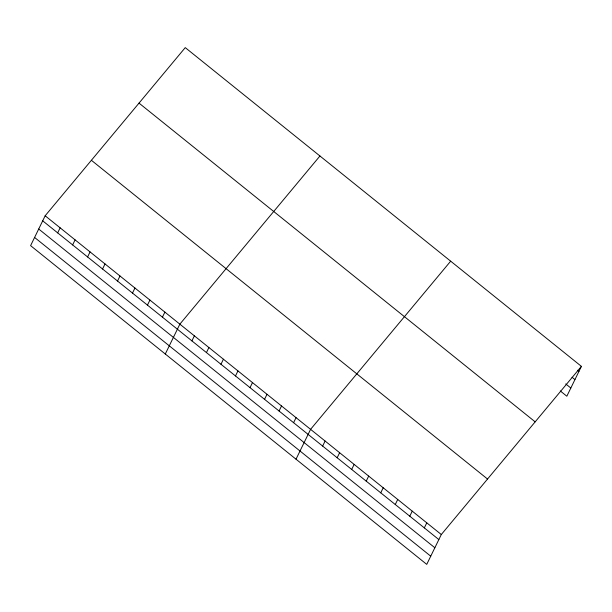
<?xml version="1.0" encoding="UTF-8"?>
<svg xmlns="http://www.w3.org/2000/svg" width="612" height="612" viewBox="0 0 612 612"><rect width="100%" height="100%" fill="white"/><g stroke="black" fill="none" stroke-linecap="round" stroke-linejoin="round"><path stroke-width="0.92" d="M45.158 215.784L30.6 245.642L426.748 564.379L441.306 534.528L581.4 366.358L185.252 47.621L45.158 215.784L441.306 534.528M57.666 232.874L60.129 227.825M72.629 244.915L75.092 239.866M87.593 256.956L90.056 251.907M102.564 268.997L105.019 263.948M117.527 281.038L119.99 275.989M132.49 293.079L134.954 288.038M147.461 305.12L149.917 300.079M162.425 317.161L164.888 312.12M165.294 354.011L179.851 324.161L319.946 155.991M191.916 340.892L194.379 335.843M206.443 352.581L208.899 347.532M220.963 364.262L223.426 359.221M235.49 375.952L237.953 370.91M250.017 387.641L252.481 382.592M264.545 399.33L267 394.281M279.064 411.012L281.528 405.97M293.592 422.701L296.055 417.659M296.017 459.199L310.582 429.341L450.669 261.179M322.646 446.079L325.102 441.03M337.166 457.761L339.629 452.719M351.693 469.45L354.157 464.409M366.221 481.139L368.684 476.09M380.748 492.828L383.204 487.779M395.268 504.51L397.731 499.469M409.795 516.199L412.258 511.158M424.323 527.888L426.778 522.839M581.4 366.358L566.842 396.216L560.301 390.953M577.483 370.237L578.937 371.408M572.044 377.26L574.943 379.593M565.748 383.938L570.835 388.031M139.023 103.114L535.171 421.859M91.395 160.29L487.534 479.035M42.702 220.833L438.85 539.577M38.709 229.018L434.857 547.763M34.593 237.456L430.741 556.193"/></g></svg>
